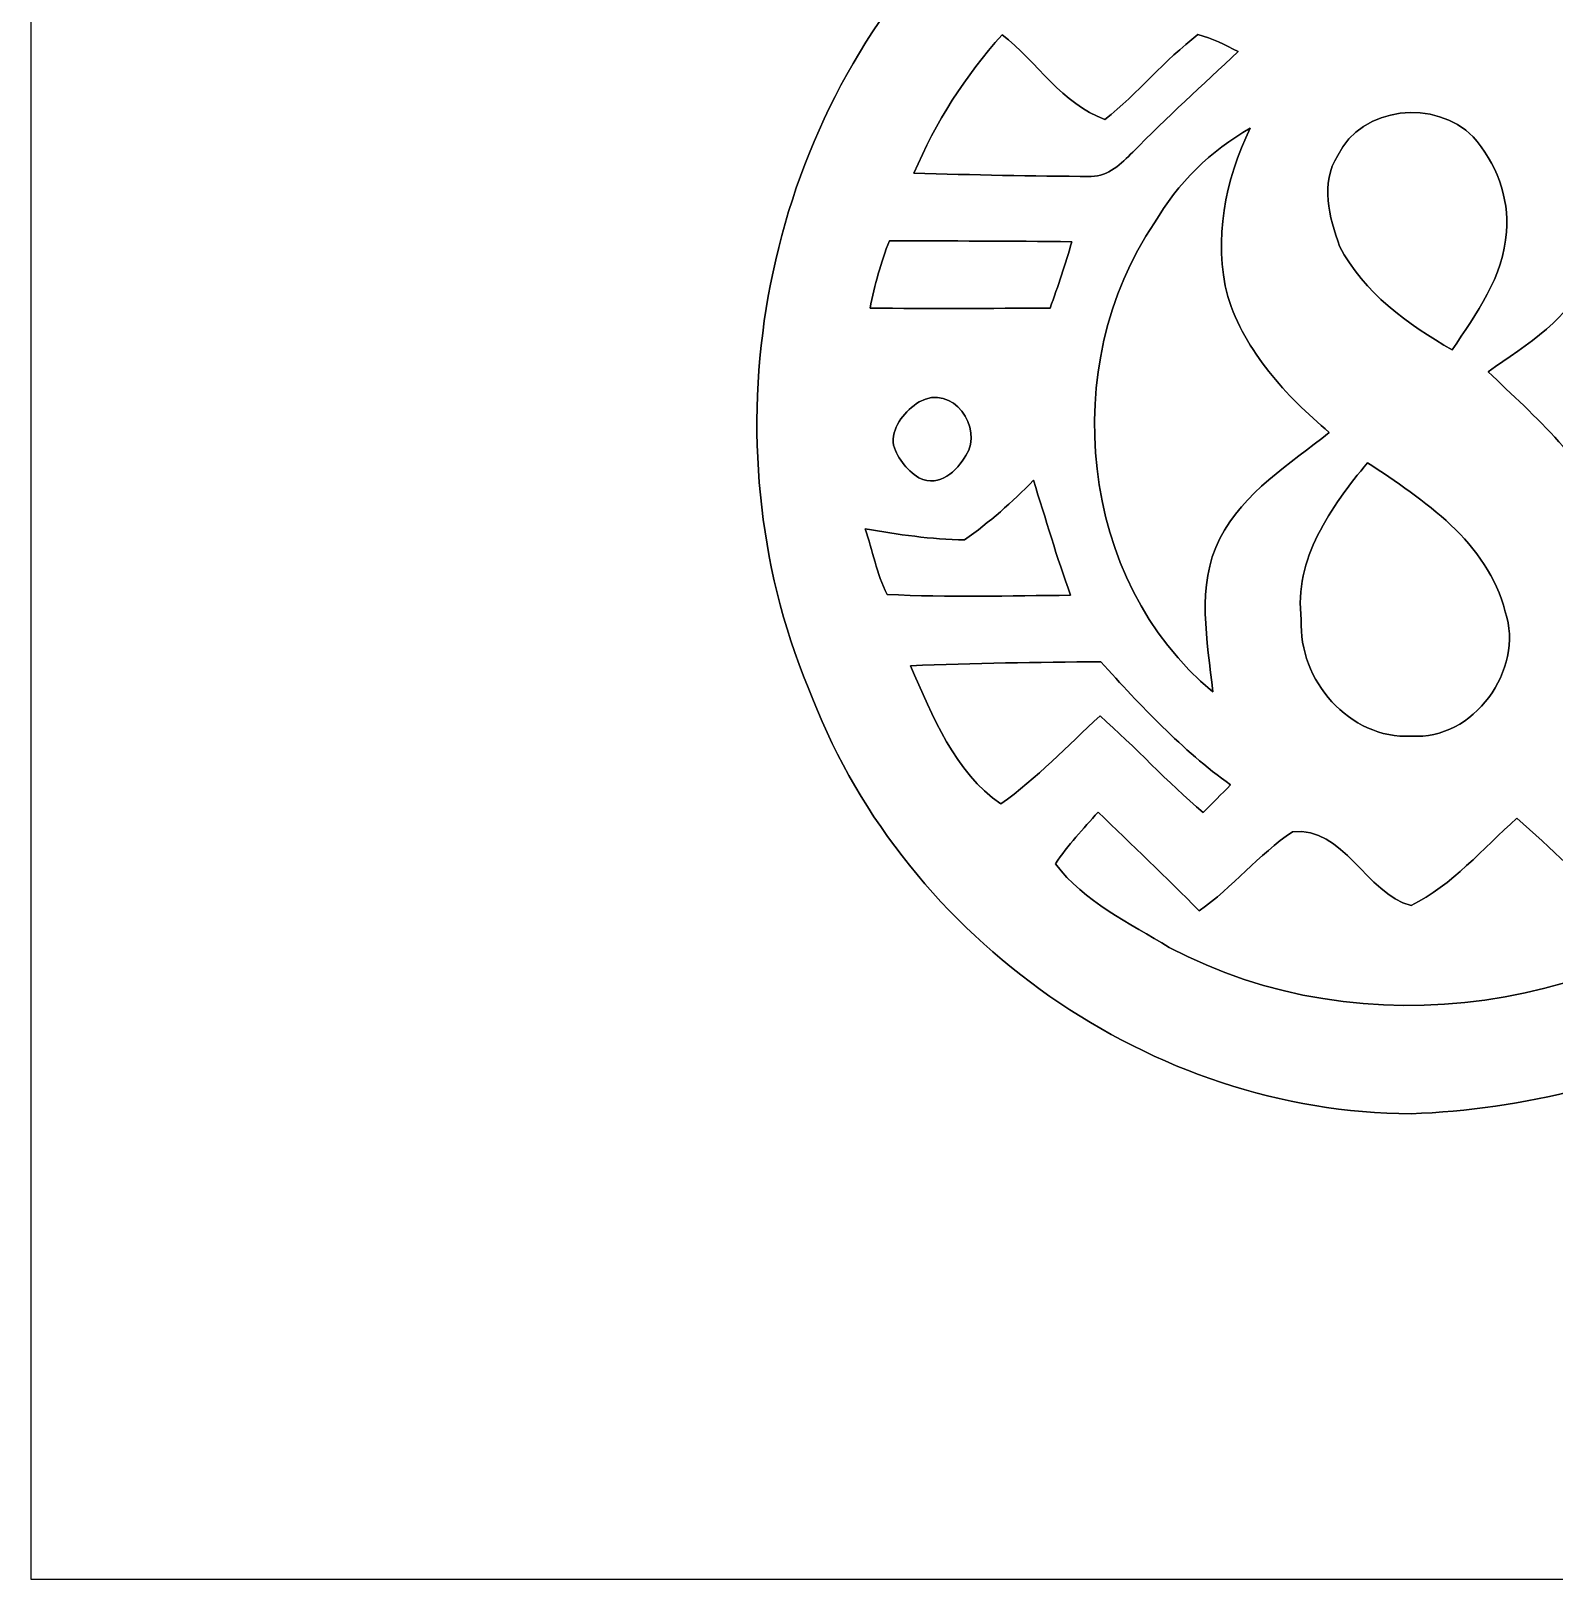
# Model space of a CAD drawing. Header units: centimetres. Extents: x -16.8 to 16.8, y -16.7 to 16.7.
# Drawn here: x -16.77 to -7.98, y -16.67 to -7.73 of the extents above; entities that cross this region are included whole.
import ezdxf

# ---------------------------------------------------------------- set-up
doc = ezdxf.new("R2010")
doc.units = ezdxf.units.CM
doc.header["$MEASUREMENT"] = 0
doc.layers.add('Layer 1', color=7, linetype='Continuous')

msp = doc.modelspace()

# ---------------------------------------------------------------- linework, layer by layer
at = {"layer": 'Layer 1', "color": 7}
for points, knots in [([(-16.77458, 16.66875), (-16.77458, 16.66875), (16.77458, 16.66875), (16.77458, 16.66875), (16.77458, 16.66875), (16.77458, 16.66875), (16.77458, -16.66875), (16.77458, -16.66875), (16.77458, -16.66875), (16.77458, -16.66875), (-16.77458, -16.66875), (-16.77458, -16.66875), (-16.77458, -16.66875), (-16.77458, -16.66875), (-16.77458, 16.66875), (-16.77458, 16.66875), (-16.77458, 16.66875), (-16.77458, 16.66875), (-16.77458, 16.66875), (-16.77458, 16.66875)], [0, 0, 0, 0, 0.1666667, 0.1666667, 0.1666667, 0.1666667, 0.3333333, 0.3333333, 0.3333333, 0.3333333, 0.5, 0.5, 0.5, 0.5, 0.6666667, 0.6666667, 0.6666667, 0.6666667, 1, 1, 1, 1]), ([(-9.55393, -4.61398), (-9.5437, -4.76814), (-9.43469, -4.92689), (-9.49254, -5.08388), (-9.49254, -5.08388), (-9.5945, -5.39679), (-9.57545, -5.73158), (-9.58638, -6.05649), (-9.58638, -6.05649), (-9.72432, -6.11646), (-9.86473, -6.17114), (-10.00689, -6.22053), (-10.00689, -6.22053), (-10.60591, -6.42761), (-11.14319, -6.80156), (-11.56053, -7.27781), (-11.56053, -7.27781), (-12.59628, -8.42081), (-12.87216, -10.17517), (-12.25797, -11.58699), (-12.25797, -11.58699), (-11.71646, -12.97658), (-10.30146, -13.97635), (-8.80357, -13.98199), (-8.80357, -13.98199), (-8.15305, -13.95412), (-7.49053, -13.80772), (-6.93349, -13.45812), (-6.93349, -13.45812), (-5.62257, -12.68977), (-4.85775, -11.11744), (-5.02214, -9.61284), (-5.02214, -9.61284), (-5.1248, -8.39964), (-5.79296, -7.23441), (-6.83119, -6.58601), (-6.83119, -6.58601), (-7.17585, -6.34012), (-7.5879, -6.22864), (-7.97878, -6.08048), (-7.97878, -6.08048), (-7.97878, -5.71288), (-7.99042, -5.34211), (-8.09801, -4.99004), (-8.09801, -4.99004), (-8.04933, -4.71276), (-7.95126, -4.39138), (-8.12412, -4.13949), (-8.12412, -4.13949), (-8.25853, -3.89572), (-8.52099, -3.74156), (-8.79793, -3.72886), (-8.79793, -3.72886), (-9.2269, -3.75673), (-9.63754, -4.16913), (-9.55393, -4.61398), (-9.55393, -4.61398), (-9.55393, -4.61398), (-9.55393, -4.61398), (-9.55393, -4.61398)], [0, 0, 0, 0, 0.0625, 0.0625, 0.0625, 0.0625, 0.125, 0.125, 0.125, 0.125, 0.1875, 0.1875, 0.1875, 0.1875, 0.25, 0.25, 0.25, 0.25, 0.3125, 0.3125, 0.3125, 0.3125, 0.375, 0.375, 0.375, 0.375, 0.4375, 0.4375, 0.4375, 0.4375, 0.5, 0.5, 0.5, 0.5, 0.5625, 0.5625, 0.5625, 0.5625, 0.625, 0.625, 0.625, 0.625, 0.6875, 0.6875, 0.6875, 0.6875, 0.75, 0.75, 0.75, 0.75, 0.8125, 0.8125, 0.8125, 0.8125, 0.875, 0.875, 0.875, 0.875, 1, 1, 1, 1]), ([(-10.57134, -8.23877), (-10.38119, -8.08778), (-10.22703, -7.89658), (-10.03406, -7.74947), (-10.03406, -7.74947), (-9.95186, -7.76817), (-9.87778, -7.81015), (-9.80264, -7.84684), (-9.80264, -7.84684), (-10.00478, -8.04157), (-10.21609, -8.22607), (-10.41047, -8.42857), (-10.41047, -8.42857), (-10.47679, -8.49207), (-10.55123, -8.56897), (-10.65036, -8.56791), (-10.65036, -8.56791), (-10.99185, -8.56827), (-11.33334, -8.55839), (-11.67483, -8.54957), (-11.67483, -8.54957), (-11.54994, -8.25747), (-11.37814, -7.98583), (-11.16542, -7.75018), (-11.16542, -7.75018), (-10.96363, -7.9054), (-10.81934, -8.15199), (-10.57134, -8.23877)], [0, 0, 0, 0, 0.125, 0.125, 0.125, 0.125, 0.25, 0.25, 0.25, 0.25, 0.375, 0.375, 0.375, 0.375, 0.5, 0.5, 0.5, 0.5, 0.625, 0.625, 0.625, 0.625, 0.75, 0.75, 0.75, 0.75, 1, 1, 1, 1]), ([(-9.22655, -8.44797), (-9.09144, -8.16046), (-8.65928, -8.12059), (-8.44444, -8.33896), (-8.44444, -8.33896), (-8.31462, -8.48607), (-8.23419, -8.68998), (-8.25288, -8.88788), (-8.25288, -8.88788), (-8.26841, -9.14823), (-8.42751, -9.36131), (-8.56615, -9.57016), (-8.56615, -9.57016), (-8.82156, -9.42093), (-9.07874, -9.24101), (-9.21597, -8.97079), (-9.21597, -8.97079), (-9.277, -8.80463), (-9.32956, -8.60813), (-9.22655, -8.44797)], [0, 0, 0, 0, 0.1666667, 0.1666667, 0.1666667, 0.1666667, 0.3333333, 0.3333333, 0.3333333, 0.3333333, 0.5, 0.5, 0.5, 0.5, 0.6666667, 0.6666667, 0.6666667, 0.6666667, 1, 1, 1, 1]), ([(-10.28453, -8.83638), (-10.1533, -8.60813), (-9.96068, -8.41869), (-9.73173, -8.28957), (-9.73173, -8.28957), (-9.87743, -8.58908), (-9.94692, -8.93163), (-9.86226, -9.26112), (-9.86226, -9.26112), (-9.76171, -9.58109), (-9.52712, -9.83333), (-9.27629, -10.04676), (-9.27629, -10.04676), (-9.50489, -10.2302), (-9.76771, -10.39072), (-9.90776, -10.65953), (-9.90776, -10.65953), (-10.04888, -10.93541), (-9.97761, -11.24973), (-9.94869, -11.54395), (-9.94869, -11.54395), (-10.72374, -10.90612), (-10.84368, -9.65271), (-10.28453, -8.83638)], [0, 0, 0, 0, 0.1428571, 0.1428571, 0.1428571, 0.1428571, 0.2857143, 0.2857143, 0.2857143, 0.2857143, 0.4285714, 0.4285714, 0.4285714, 0.4285714, 0.5714286, 0.5714286, 0.5714286, 0.5714286, 0.7142857, 0.7142857, 0.7142857, 0.7142857, 1, 1, 1, 1]), ([(-7.81403, -8.32556), (-7.02134, -8.86037), (-6.75746, -9.99031), (-7.14587, -10.84686), (-7.14587, -10.84686), (-7.27781, -11.15871), (-7.48489, -11.44446), (-7.76146, -11.64343), (-7.76146, -11.64343), (-7.63376, -11.31006), (-7.52334, -10.93682), (-7.65493, -10.58721), (-7.65493, -10.58721), (-7.77169, -10.21433), (-8.08884, -9.95927), (-8.35766, -9.6961), (-8.35766, -9.6961), (-8.13576, -9.53911), (-7.87471, -9.38953), (-7.78122, -9.11684), (-7.78122, -9.11684), (-7.66445, -8.85719), (-7.7597, -8.5852), (-7.81403, -8.32556)], [0, 0, 0, 0, 0.1428571, 0.1428571, 0.1428571, 0.1428571, 0.2857143, 0.2857143, 0.2857143, 0.2857143, 0.4285714, 0.4285714, 0.4285714, 0.4285714, 0.5714286, 0.5714286, 0.5714286, 0.5714286, 0.7142857, 0.7142857, 0.7142857, 0.7142857, 1, 1, 1, 1]), ([(-11.81664, -8.93939), (-11.46563, -8.94115), (-11.11426, -8.94115), (-10.76325, -8.94574), (-10.76325, -8.94574), (-10.79853, -9.07521), (-10.84298, -9.20221), (-10.88813, -9.3285), (-10.88813, -9.3285), (-11.23456, -9.33027), (-11.58134, -9.33238), (-11.92777, -9.3285), (-11.92777, -9.3285), (-11.90166, -9.19515), (-11.86603, -9.06533), (-11.81664, -8.93939)], [0, 0, 0, 0, 0.2, 0.2, 0.2, 0.2, 0.4, 0.4, 0.4, 0.4, 0.6, 0.6, 0.6, 0.6, 1, 1, 1, 1]), ([(-11.64519, -9.87037), (-11.4494, -9.76066), (-11.27196, -10.02136), (-11.37426, -10.17905), (-11.37426, -10.17905), (-11.42788, -10.27042), (-11.52208, -10.36708), (-11.6459, -10.30852), (-11.6459, -10.30852), (-11.71857, -10.26195), (-11.77854, -10.18928), (-11.79548, -10.10356), (-11.79548, -10.10356), (-11.79654, -10.00548), (-11.72386, -9.92082), (-11.64519, -9.87037)], [0, 0, 0, 0, 0.2, 0.2, 0.2, 0.2, 0.4, 0.4, 0.4, 0.4, 0.6, 0.6, 0.6, 0.6, 1, 1, 1, 1]), ([(-9.43716, -11.12908), (-9.48161, -10.77736), (-9.265, -10.47609), (-9.05475, -10.22138), (-9.05475, -10.22138), (-8.73125, -10.43658), (-8.36083, -10.68035), (-8.25923, -11.08251), (-8.25923, -11.08251), (-8.1467, -11.41801), (-8.44515, -11.82723), (-8.80181, -11.80042), (-8.80181, -11.80042), (-9.15917, -11.82088), (-9.45515, -11.47516), (-9.43716, -11.12908)], [0, 0, 0, 0, 0.2, 0.2, 0.2, 0.2, 0.4, 0.4, 0.4, 0.4, 0.6, 0.6, 0.6, 0.6, 1, 1, 1, 1]), ([(-10.98479, -10.32334), (-10.91318, -10.54417), (-10.85003, -10.76854), (-10.7696, -10.98691), (-10.7696, -10.98691), (-11.12308, -10.99044), (-11.47692, -11.00102), (-11.8297, -10.98197), (-11.8297, -10.98197), (-11.89073, -10.86344), (-11.9126, -10.72797), (-11.95634, -10.60415), (-11.95634, -10.60415), (-11.7662, -10.63554), (-11.57499, -10.66482), (-11.38167, -10.66765), (-11.38167, -10.66765), (-11.23879, -10.56464), (-11.10686, -10.44998), (-10.98479, -10.32334)], [0, 0, 0, 0, 0.1666667, 0.1666667, 0.1666667, 0.1666667, 0.3333333, 0.3333333, 0.3333333, 0.3333333, 0.5, 0.5, 0.5, 0.5, 0.6666667, 0.6666667, 0.6666667, 0.6666667, 1, 1, 1, 1]), ([(-11.69423, -11.39472), (-11.3284, -11.37814), (-10.96186, -11.37497), (-10.59568, -11.37073), (-10.59568, -11.37073), (-10.36426, -11.6265), (-10.12684, -11.87979), (-9.84603, -12.08264), (-9.84603, -12.08264), (-9.89859, -12.13556), (-9.95151, -12.18847), (-10.00407, -12.24139), (-10.00407, -12.24139), (-10.21256, -12.06606), (-10.39566, -11.86321), (-10.59991, -11.68365), (-10.59991, -11.68365), (-10.78724, -11.85721), (-10.96433, -12.04419), (-11.17353, -12.19235), (-11.17353, -12.19235), (-11.43811, -12.00997), (-11.56794, -11.68259), (-11.69423, -11.39472)], [0, 0, 0, 0, 0.1428571, 0.1428571, 0.1428571, 0.1428571, 0.2857143, 0.2857143, 0.2857143, 0.2857143, 0.4285714, 0.4285714, 0.4285714, 0.4285714, 0.5714286, 0.5714286, 0.5714286, 0.5714286, 0.7142857, 0.7142857, 0.7142857, 0.7142857, 1, 1, 1, 1]), ([(-10.85638, -12.53807), (-10.78618, -12.42977), (-10.69587, -12.33664), (-10.6112, -12.23963), (-10.6112, -12.23963), (-10.41506, -12.42766), (-10.21821, -12.61569), (-10.027, -12.80936), (-10.027, -12.80936), (-9.83298, -12.67425), (-9.6841, -12.48339), (-9.48761, -12.35287), (-9.48761, -12.35287), (-9.19339, -12.31971), (-9.06216, -12.71235), (-8.80357, -12.77867), (-8.80357, -12.77867), (-8.56544, -12.66084), (-8.38835, -12.45094), (-8.19291, -12.27526), (-8.19291, -12.27526), (-7.9943, -12.44635), (-7.8105, -12.63509), (-7.60765, -12.8016), (-7.60765, -12.8016), (-7.40692, -12.6171), (-7.20196, -12.43718), (-7.00264, -12.25127), (-7.00264, -12.25127), (-6.90421, -12.34299), (-6.80614, -12.43647), (-6.70736, -12.52926), (-6.70736, -12.52926), (-7.61365, -13.40309), (-9.08791, -13.61334), (-10.19986, -13.02068), (-10.19986, -13.02068), (-10.42988, -12.87992), (-10.69269, -12.75927), (-10.85638, -12.53807)], [0, 0, 0, 0, 0.0909091, 0.0909091, 0.0909091, 0.0909091, 0.1818182, 0.1818182, 0.1818182, 0.1818182, 0.2727273, 0.2727273, 0.2727273, 0.2727273, 0.3636364, 0.3636364, 0.3636364, 0.3636364, 0.4545455, 0.4545455, 0.4545455, 0.4545455, 0.5454545, 0.5454545, 0.5454545, 0.5454545, 0.6363636, 0.6363636, 0.6363636, 0.6363636, 0.7272727, 0.7272727, 0.7272727, 0.7272727, 0.8181818, 0.8181818, 0.8181818, 0.8181818, 1, 1, 1, 1])]:
    msp.add_open_spline(points, degree=3, knots=knots, dxfattribs=at)
at = {"layer": 'Layer 1', "color": 250}
for points, knots in [([(-9.55393, -4.61398), (-9.63754, -4.16913), (-9.2269, -3.75673), (-8.79793, -3.72886), (-8.79793, -3.72886), (-8.52099, -3.74156), (-8.25853, -3.89572), (-8.12412, -4.13949), (-8.12412, -4.13949), (-7.95126, -4.39138), (-8.04933, -4.71276), (-8.09801, -4.99004), (-8.09801, -4.99004), (-7.99042, -5.34211), (-7.97878, -5.71288), (-7.97878, -6.08048), (-7.97878, -6.08048), (-7.5879, -6.22864), (-7.17585, -6.34012), (-6.83119, -6.58601), (-6.83119, -6.58601), (-5.79296, -7.23441), (-5.1248, -8.39964), (-5.02214, -9.61284), (-5.02214, -9.61284), (-4.85775, -11.11744), (-5.62257, -12.68977), (-6.93349, -13.45812), (-6.93349, -13.45812), (-7.49053, -13.80772), (-8.15305, -13.95412), (-8.80357, -13.98199), (-8.80357, -13.98199), (-10.30146, -13.97635), (-11.71646, -12.97658), (-12.25797, -11.58699), (-12.25797, -11.58699), (-12.87216, -10.17517), (-12.59628, -8.42081), (-11.56053, -7.27781), (-11.56053, -7.27781), (-11.14319, -6.80156), (-10.60591, -6.42761), (-10.00689, -6.22053), (-10.00689, -6.22053), (-9.86473, -6.17114), (-9.72432, -6.11646), (-9.58638, -6.05649), (-9.58638, -6.05649), (-9.57545, -5.73158), (-9.5945, -5.39679), (-9.49254, -5.08388), (-9.49254, -5.08388), (-9.43469, -4.92689), (-9.5437, -4.76814), (-9.55393, -4.61398), (-9.55393, -4.61398), (-9.55393, -4.61398), (-9.55393, -4.61398), (-9.55393, -4.61398)], [0, 0, 0, 0, 0.0625, 0.0625, 0.0625, 0.0625, 0.125, 0.125, 0.125, 0.125, 0.1875, 0.1875, 0.1875, 0.1875, 0.25, 0.25, 0.25, 0.25, 0.3125, 0.3125, 0.3125, 0.3125, 0.375, 0.375, 0.375, 0.375, 0.4375, 0.4375, 0.4375, 0.4375, 0.5, 0.5, 0.5, 0.5, 0.5625, 0.5625, 0.5625, 0.5625, 0.625, 0.625, 0.625, 0.625, 0.6875, 0.6875, 0.6875, 0.6875, 0.75, 0.75, 0.75, 0.75, 0.8125, 0.8125, 0.8125, 0.8125, 0.875, 0.875, 0.875, 0.875, 1, 1, 1, 1]), ([(-10.57134, -8.23877), (-10.81934, -8.15199), (-10.96363, -7.9054), (-11.16542, -7.75018), (-11.16542, -7.75018), (-11.37814, -7.98583), (-11.54994, -8.25747), (-11.67483, -8.54957), (-11.67483, -8.54957), (-11.33334, -8.55839), (-10.99185, -8.56827), (-10.65036, -8.56791), (-10.65036, -8.56791), (-10.55123, -8.56897), (-10.47679, -8.49207), (-10.41047, -8.42857), (-10.41047, -8.42857), (-10.21609, -8.22607), (-10.00478, -8.04157), (-9.80264, -7.84684), (-9.80264, -7.84684), (-9.87778, -7.81015), (-9.95186, -7.76817), (-10.03406, -7.74947), (-10.03406, -7.74947), (-10.22703, -7.89658), (-10.38119, -8.08778), (-10.57134, -8.23877), (-10.57134, -8.23877), (-10.57134, -8.23877), (-10.57134, -8.23877), (-10.57134, -8.23877)], [0, 0, 0, 0, 0.1111111, 0.1111111, 0.1111111, 0.1111111, 0.2222222, 0.2222222, 0.2222222, 0.2222222, 0.3333333, 0.3333333, 0.3333333, 0.3333333, 0.4444444, 0.4444444, 0.4444444, 0.4444444, 0.5555556, 0.5555556, 0.5555556, 0.5555556, 0.6666667, 0.6666667, 0.6666667, 0.6666667, 0.7777778, 0.7777778, 0.7777778, 0.7777778, 1, 1, 1, 1]), ([(-9.22655, -8.44797), (-9.32956, -8.60813), (-9.277, -8.80463), (-9.21597, -8.97079), (-9.21597, -8.97079), (-9.07874, -9.24101), (-8.82156, -9.42093), (-8.56615, -9.57016), (-8.56615, -9.57016), (-8.42751, -9.36131), (-8.26841, -9.14823), (-8.25288, -8.88788), (-8.25288, -8.88788), (-8.23419, -8.68998), (-8.31462, -8.48607), (-8.44444, -8.33896), (-8.44444, -8.33896), (-8.65928, -8.12059), (-9.09144, -8.16046), (-9.22655, -8.44797), (-9.22655, -8.44797), (-9.22655, -8.44797), (-9.22655, -8.44797), (-9.22655, -8.44797)], [0, 0, 0, 0, 0.1428571, 0.1428571, 0.1428571, 0.1428571, 0.2857143, 0.2857143, 0.2857143, 0.2857143, 0.4285714, 0.4285714, 0.4285714, 0.4285714, 0.5714286, 0.5714286, 0.5714286, 0.5714286, 0.7142857, 0.7142857, 0.7142857, 0.7142857, 1, 1, 1, 1]), ([(-10.28453, -8.83638), (-10.84368, -9.65271), (-10.72374, -10.90612), (-9.94869, -11.54395), (-9.94869, -11.54395), (-9.97761, -11.24973), (-10.04888, -10.93541), (-9.90776, -10.65953), (-9.90776, -10.65953), (-9.76771, -10.39072), (-9.50489, -10.2302), (-9.27629, -10.04676), (-9.27629, -10.04676), (-9.52712, -9.83333), (-9.76171, -9.58109), (-9.86226, -9.26112), (-9.86226, -9.26112), (-9.94692, -8.93163), (-9.87743, -8.58908), (-9.73173, -8.28957), (-9.73173, -8.28957), (-9.96068, -8.41869), (-10.1533, -8.60813), (-10.28453, -8.83638), (-10.28453, -8.83638), (-10.28453, -8.83638), (-10.28453, -8.83638), (-10.28453, -8.83638)], [0, 0, 0, 0, 0.125, 0.125, 0.125, 0.125, 0.25, 0.25, 0.25, 0.25, 0.375, 0.375, 0.375, 0.375, 0.5, 0.5, 0.5, 0.5, 0.625, 0.625, 0.625, 0.625, 0.75, 0.75, 0.75, 0.75, 1, 1, 1, 1]), ([(-7.81403, -8.32556), (-7.7597, -8.5852), (-7.66445, -8.85719), (-7.78122, -9.11684), (-7.78122, -9.11684), (-7.87471, -9.38953), (-8.13576, -9.53911), (-8.35766, -9.6961), (-8.35766, -9.6961), (-8.08884, -9.95927), (-7.77169, -10.21433), (-7.65493, -10.58721), (-7.65493, -10.58721), (-7.52334, -10.93682), (-7.63376, -11.31006), (-7.76146, -11.64343), (-7.76146, -11.64343), (-7.48489, -11.44446), (-7.27781, -11.15871), (-7.14587, -10.84686), (-7.14587, -10.84686), (-6.75746, -9.99031), (-7.02134, -8.86037), (-7.81403, -8.32556), (-7.81403, -8.32556), (-7.81403, -8.32556), (-7.81403, -8.32556), (-7.81403, -8.32556)], [0, 0, 0, 0, 0.125, 0.125, 0.125, 0.125, 0.25, 0.25, 0.25, 0.25, 0.375, 0.375, 0.375, 0.375, 0.5, 0.5, 0.5, 0.5, 0.625, 0.625, 0.625, 0.625, 0.75, 0.75, 0.75, 0.75, 1, 1, 1, 1]), ([(-11.81664, -8.93939), (-11.86603, -9.06533), (-11.90166, -9.19515), (-11.92777, -9.3285), (-11.92777, -9.3285), (-11.58134, -9.33238), (-11.23456, -9.33027), (-10.88813, -9.3285), (-10.88813, -9.3285), (-10.84298, -9.20221), (-10.79853, -9.07521), (-10.76325, -8.94574), (-10.76325, -8.94574), (-11.11426, -8.94115), (-11.46563, -8.94115), (-11.81664, -8.93939), (-11.81664, -8.93939), (-11.81664, -8.93939), (-11.81664, -8.93939), (-11.81664, -8.93939)], [0, 0, 0, 0, 0.1666667, 0.1666667, 0.1666667, 0.1666667, 0.3333333, 0.3333333, 0.3333333, 0.3333333, 0.5, 0.5, 0.5, 0.5, 0.6666667, 0.6666667, 0.6666667, 0.6666667, 1, 1, 1, 1]), ([(-11.64519, -9.87037), (-11.72386, -9.92082), (-11.79654, -10.00548), (-11.79548, -10.10356), (-11.79548, -10.10356), (-11.77854, -10.18928), (-11.71857, -10.26195), (-11.6459, -10.30852), (-11.6459, -10.30852), (-11.52208, -10.36708), (-11.42788, -10.27042), (-11.37426, -10.17905), (-11.37426, -10.17905), (-11.27196, -10.02136), (-11.4494, -9.76066), (-11.64519, -9.87037), (-11.64519, -9.87037), (-11.64519, -9.87037), (-11.64519, -9.87037), (-11.64519, -9.87037)], [0, 0, 0, 0, 0.1666667, 0.1666667, 0.1666667, 0.1666667, 0.3333333, 0.3333333, 0.3333333, 0.3333333, 0.5, 0.5, 0.5, 0.5, 0.6666667, 0.6666667, 0.6666667, 0.6666667, 1, 1, 1, 1]), ([(-9.43716, -11.12908), (-9.45515, -11.47516), (-9.15917, -11.82088), (-8.80181, -11.80042), (-8.80181, -11.80042), (-8.44515, -11.82723), (-8.1467, -11.41801), (-8.25923, -11.08251), (-8.25923, -11.08251), (-8.36083, -10.68035), (-8.73125, -10.43658), (-9.05475, -10.22138), (-9.05475, -10.22138), (-9.265, -10.47609), (-9.48161, -10.77736), (-9.43716, -11.12908), (-9.43716, -11.12908), (-9.43716, -11.12908), (-9.43716, -11.12908), (-9.43716, -11.12908)], [0, 0, 0, 0, 0.1666667, 0.1666667, 0.1666667, 0.1666667, 0.3333333, 0.3333333, 0.3333333, 0.3333333, 0.5, 0.5, 0.5, 0.5, 0.6666667, 0.6666667, 0.6666667, 0.6666667, 1, 1, 1, 1]), ([(-10.98479, -10.32334), (-11.10686, -10.44998), (-11.23879, -10.56464), (-11.38167, -10.66765), (-11.38167, -10.66765), (-11.57499, -10.66482), (-11.7662, -10.63554), (-11.95634, -10.60415), (-11.95634, -10.60415), (-11.9126, -10.72797), (-11.89073, -10.86344), (-11.8297, -10.98197), (-11.8297, -10.98197), (-11.47692, -11.00102), (-11.12308, -10.99044), (-10.7696, -10.98691), (-10.7696, -10.98691), (-10.85003, -10.76854), (-10.91318, -10.54417), (-10.98479, -10.32334), (-10.98479, -10.32334), (-10.98479, -10.32334), (-10.98479, -10.32334), (-10.98479, -10.32334)], [0, 0, 0, 0, 0.1428571, 0.1428571, 0.1428571, 0.1428571, 0.2857143, 0.2857143, 0.2857143, 0.2857143, 0.4285714, 0.4285714, 0.4285714, 0.4285714, 0.5714286, 0.5714286, 0.5714286, 0.5714286, 0.7142857, 0.7142857, 0.7142857, 0.7142857, 1, 1, 1, 1]), ([(-11.69423, -11.39472), (-11.56794, -11.68259), (-11.43811, -12.00997), (-11.17353, -12.19235), (-11.17353, -12.19235), (-10.96433, -12.04419), (-10.78724, -11.85721), (-10.59991, -11.68365), (-10.59991, -11.68365), (-10.39566, -11.86321), (-10.21256, -12.06606), (-10.00407, -12.24139), (-10.00407, -12.24139), (-9.95151, -12.18847), (-9.89859, -12.13556), (-9.84603, -12.08264), (-9.84603, -12.08264), (-10.12684, -11.87979), (-10.36426, -11.6265), (-10.59568, -11.37073), (-10.59568, -11.37073), (-10.96186, -11.37497), (-11.3284, -11.37814), (-11.69423, -11.39472), (-11.69423, -11.39472), (-11.69423, -11.39472), (-11.69423, -11.39472), (-11.69423, -11.39472)], [0, 0, 0, 0, 0.125, 0.125, 0.125, 0.125, 0.25, 0.25, 0.25, 0.25, 0.375, 0.375, 0.375, 0.375, 0.5, 0.5, 0.5, 0.5, 0.625, 0.625, 0.625, 0.625, 0.75, 0.75, 0.75, 0.75, 1, 1, 1, 1]), ([(-10.85638, -12.53807), (-10.69269, -12.75927), (-10.42988, -12.87992), (-10.19986, -13.02068), (-10.19986, -13.02068), (-9.08791, -13.61334), (-7.61365, -13.40309), (-6.70736, -12.52926), (-6.70736, -12.52926), (-6.80614, -12.43647), (-6.90421, -12.34299), (-7.00264, -12.25127), (-7.00264, -12.25127), (-7.20196, -12.43718), (-7.40692, -12.6171), (-7.60765, -12.8016), (-7.60765, -12.8016), (-7.8105, -12.63509), (-7.9943, -12.44635), (-8.19291, -12.27526), (-8.19291, -12.27526), (-8.38835, -12.45094), (-8.56544, -12.66084), (-8.80357, -12.77867), (-8.80357, -12.77867), (-9.06216, -12.71235), (-9.19339, -12.31971), (-9.48761, -12.35287), (-9.48761, -12.35287), (-9.6841, -12.48339), (-9.83298, -12.67425), (-10.027, -12.80936), (-10.027, -12.80936), (-10.21821, -12.61569), (-10.41506, -12.42766), (-10.6112, -12.23963), (-10.6112, -12.23963), (-10.69587, -12.33664), (-10.78618, -12.42977), (-10.85638, -12.53807)], [0, 0, 0, 0, 0.0909091, 0.0909091, 0.0909091, 0.0909091, 0.1818182, 0.1818182, 0.1818182, 0.1818182, 0.2727273, 0.2727273, 0.2727273, 0.2727273, 0.3636364, 0.3636364, 0.3636364, 0.3636364, 0.4545455, 0.4545455, 0.4545455, 0.4545455, 0.5454545, 0.5454545, 0.5454545, 0.5454545, 0.6363636, 0.6363636, 0.6363636, 0.6363636, 0.7272727, 0.7272727, 0.7272727, 0.7272727, 0.8181818, 0.8181818, 0.8181818, 0.8181818, 1, 1, 1, 1])]:
    msp.add_open_spline(points, degree=3, knots=knots, dxfattribs=at)

doc.saveas('drawing.dxf')
